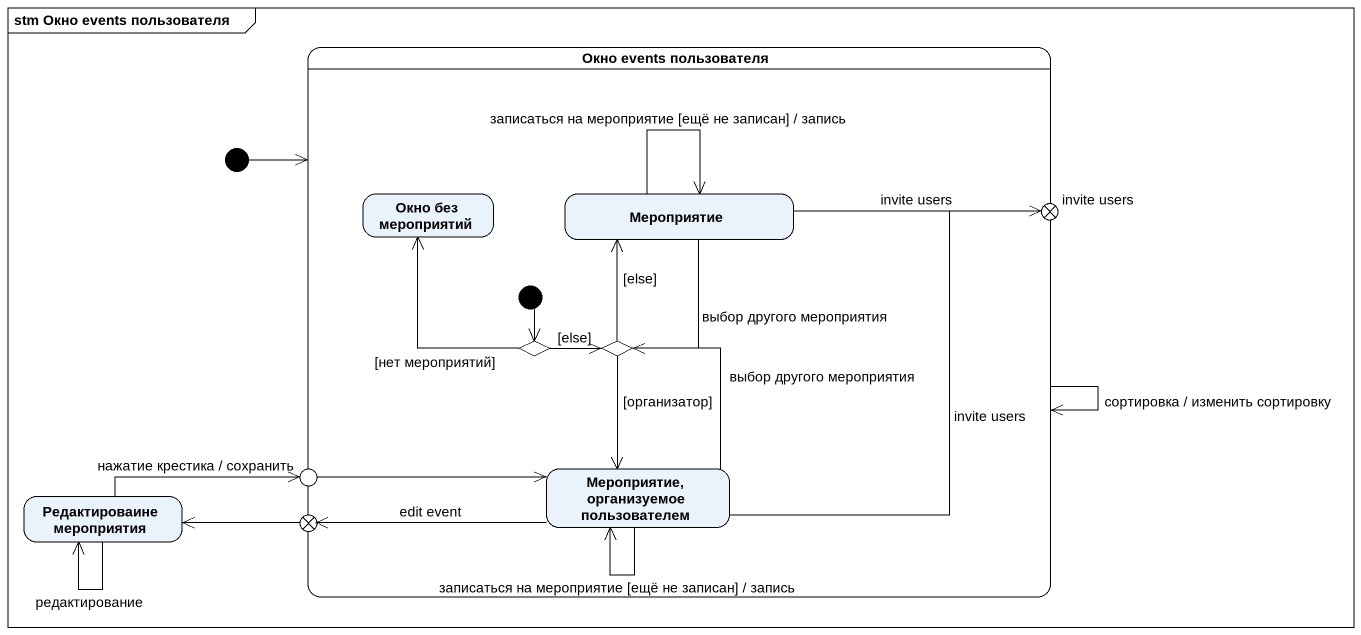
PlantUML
@startuml
mainframe stm Окно events пользователя
hide empty description
state "Окно events пользователя" as Окно_events_пользователя {
  state "Окно без мероприятий" as Окно_без_мероприятий
  state Мероприятие
  state choice1 <<choice>>
  state choice2 <<choice>>
  state "Мероприятие, организуемое пользователем" as Мероприятие_организуемое
  [*] --> choice1
}
state "invite users" as invite_users <<choice>>
state "Редактироваине мероприятия" as Редактироваине_мероприятия
state exit1 <<choice>>
state entry1 <<choice>>
[*] -right-> Окно_events_пользователя
Окно_events_пользователя --> Окно_events_пользователя : сортировка / изменить сортировку
Мероприятие --> Мероприятие : записаться на мероприятие [ещё не записан] / запись
Мероприятие -right-> invite_users : invite users
Мероприятие --> choice2 : выбор другого мероприятия
choice1 -up-> Окно_без_мероприятий : [нет мероприятий]
choice1 -right-> choice2 : [else]
choice2 -up-> Мероприятие : [else]
choice2 --> Мероприятие_организуемое : [организатор]
Редактироваине_мероприятия --> Редактироваине_мероприятия : редактирование
Редактироваине_мероприятия -right-> entry1 : нажатие крестика / сохранить
exit1 -left-> Редактироваине_мероприятия
entry1 -right-> Мероприятие_организуемое
Мероприятие_организуемое -up-> invite_users : invite users
Мероприятие_организуемое -up-> choice2 : выбор другого мероприятия
Мероприятие_организуемое -left-> exit1 : edit event
Мероприятие_организуемое --> Мероприятие_организуемое : записаться на мероприятие [ещё не записан] / запись
@enduml
